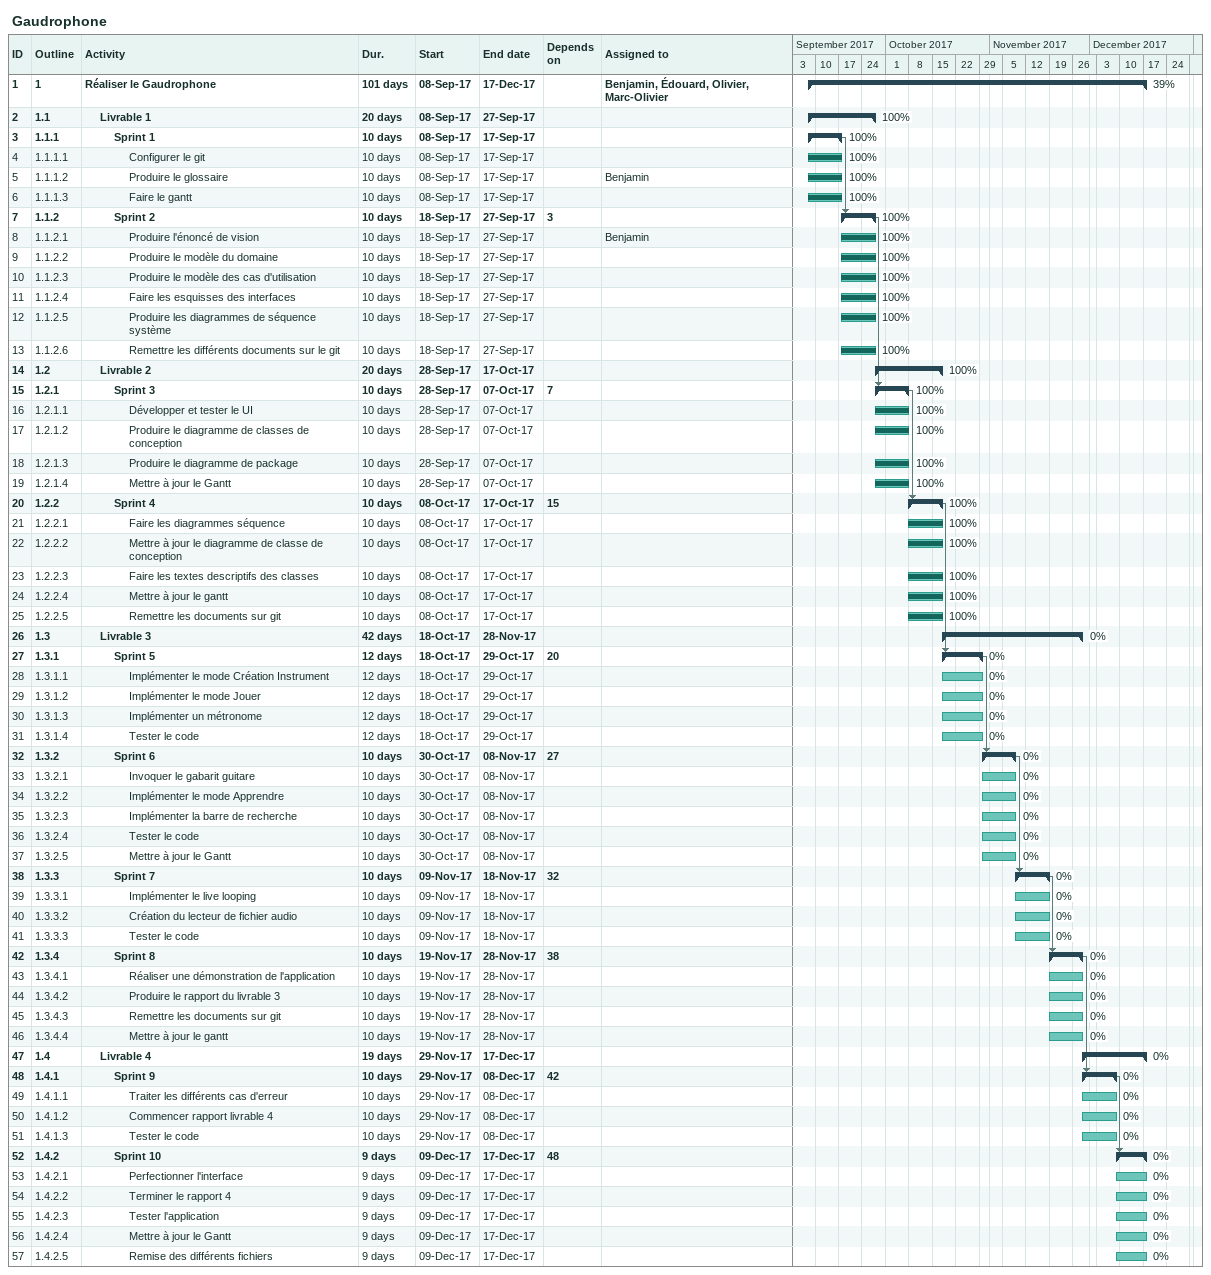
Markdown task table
Gaudrophone

| ID | WBS | Task | Duration | Start | Finish | Predecessors | Resources | % complete |
|---|---|---|---|---|---|---|---|---|
| 1 | 1 | **Réaliser le Gaudrophone** | 101d | 2017-09-08 | 2017-12-17 |  | Benjamin, Édouard, Olivier, Marc-Olivier | 39 |
| 2 | 1.1 | **Livrable 1** | 20d | 2017-09-08 | 2017-09-27 |  |  | 100 |
| 3 | 1.1.1 | **Sprint 1** | 10d | 2017-09-08 | 2017-09-17 |  |  | 100 |
| 4 | 1.1.1.1 | Configurer le git | 10d | 2017-09-08 | 2017-09-17 |  |  | 100 |
| 5 | 1.1.1.2 | Produire le glossaire | 10d | 2017-09-08 | 2017-09-17 |  | Benjamin | 100 |
| 6 | 1.1.1.3 | Faire le gantt | 10d | 2017-09-08 | 2017-09-17 |  |  | 100 |
| 7 | 1.1.2 | **Sprint 2** | 10d | 2017-09-18 | 2017-09-27 | 3 |  | 100 |
| 8 | 1.1.2.1 | Produire l'énoncé de vision | 10d | 2017-09-18 | 2017-09-27 |  | Benjamin | 100 |
| 9 | 1.1.2.2 | Produire le modèle du domaine | 10d | 2017-09-18 | 2017-09-27 |  |  | 100 |
| 10 | 1.1.2.3 | Produire le modèle des cas d'utilisation | 10d | 2017-09-18 | 2017-09-27 |  |  | 100 |
| 11 | 1.1.2.4 | Faire les esquisses des interfaces | 10d | 2017-09-18 | 2017-09-27 |  |  | 100 |
| 12 | 1.1.2.5 | Produire les diagrammes de séquence système | 10d | 2017-09-18 | 2017-09-27 |  |  | 100 |
| 13 | 1.1.2.6 | Remettre les différents documents sur le git | 10d | 2017-09-18 | 2017-09-27 |  |  | 100 |
| 14 | 1.2 | **Livrable 2** | 20d | 2017-09-28 | 2017-10-17 |  |  | 100 |
| 15 | 1.2.1 | **Sprint 3** | 10d | 2017-09-28 | 2017-10-07 | 7 |  | 100 |
| 16 | 1.2.1.1 | Développer et tester le UI | 10d | 2017-09-28 | 2017-10-07 |  |  | 100 |
| 17 | 1.2.1.2 | Produire le diagramme de classes de conception | 10d | 2017-09-28 | 2017-10-07 |  |  | 100 |
| 18 | 1.2.1.3 | Produire le diagramme de package | 10d | 2017-09-28 | 2017-10-07 |  |  | 100 |
| 19 | 1.2.1.4 | Mettre à jour le Gantt | 10d | 2017-09-28 | 2017-10-07 |  |  | 100 |
| 20 | 1.2.2 | **Sprint 4** | 10d | 2017-10-08 | 2017-10-17 | 15 |  | 100 |
| 21 | 1.2.2.1 | Faire les diagrammes séquence | 10d | 2017-10-08 | 2017-10-17 |  |  | 100 |
| 22 | 1.2.2.2 | Mettre à jour le diagramme de classe de conception | 10d | 2017-10-08 | 2017-10-17 |  |  | 100 |
| 23 | 1.2.2.3 | Faire les textes descriptifs des classes | 10d | 2017-10-08 | 2017-10-17 |  |  | 100 |
| 24 | 1.2.2.4 | Mettre à jour le gantt | 10d | 2017-10-08 | 2017-10-17 |  |  | 100 |
| 25 | 1.2.2.5 | Remettre les documents sur git | 10d | 2017-10-08 | 2017-10-17 |  |  | 100 |
| 26 | 1.3 | **Livrable 3** | 42d | 2017-10-18 | 2017-11-28 |  |  | 0 |
| 27 | 1.3.1 | **Sprint 5** | 12d | 2017-10-18 | 2017-10-29 | 20 |  | 0 |
| 28 | 1.3.1.1 | Implémenter le mode Création Instrument | 12d | 2017-10-18 | 2017-10-29 |  |  | 0 |
| 29 | 1.3.1.2 | Implémenter le mode Jouer | 12d | 2017-10-18 | 2017-10-29 |  |  | 0 |
| 30 | 1.3.1.3 | Implémenter un métronome | 12d | 2017-10-18 | 2017-10-29 |  |  | 0 |
| 31 | 1.3.1.4 | Tester le code | 12d | 2017-10-18 | 2017-10-29 |  |  | 0 |
| 32 | 1.3.2 | **Sprint 6** | 10d | 2017-10-30 | 2017-11-08 | 27 |  | 0 |
| 33 | 1.3.2.1 | Invoquer le gabarit guitare | 10d | 2017-10-30 | 2017-11-08 |  |  | 0 |
| 34 | 1.3.2.2 | Implémenter le mode Apprendre | 10d | 2017-10-30 | 2017-11-08 |  |  | 0 |
| 35 | 1.3.2.3 | Implémenter la barre de recherche | 10d | 2017-10-30 | 2017-11-08 |  |  | 0 |
| 36 | 1.3.2.4 | Tester le code | 10d | 2017-10-30 | 2017-11-08 |  |  | 0 |
| 37 | 1.3.2.5 | Mettre à jour le Gantt | 10d | 2017-10-30 | 2017-11-08 |  |  | 0 |
| 38 | 1.3.3 | **Sprint 7** | 10d | 2017-11-09 | 2017-11-18 | 32 |  | 0 |
| 39 | 1.3.3.1 | Implémenter le live looping | 10d | 2017-11-09 | 2017-11-18 |  |  | 0 |
| 40 | 1.3.3.2 | Création du lecteur de fichier audio | 10d | 2017-11-09 | 2017-11-18 |  |  | 0 |
| 41 | 1.3.3.3 | Tester le code | 10d | 2017-11-09 | 2017-11-18 |  |  | 0 |
| 42 | 1.3.4 | **Sprint 8** | 10d | 2017-11-19 | 2017-11-28 | 38 |  | 0 |
| 43 | 1.3.4.1 | Réaliser une démonstration de l'application | 10d | 2017-11-19 | 2017-11-28 |  |  | 0 |
| 44 | 1.3.4.2 | Produire le rapport du livrable 3 | 10d | 2017-11-19 | 2017-11-28 |  |  | 0 |
| 45 | 1.3.4.3 | Remettre les documents sur git | 10d | 2017-11-19 | 2017-11-28 |  |  | 0 |
| 46 | 1.3.4.4 | Mettre à jour le gantt | 10d | 2017-11-19 | 2017-11-28 |  |  | 0 |
| 47 | 1.4 | **Livrable 4** | 19d | 2017-11-29 | 2017-12-17 |  |  | 0 |
| 48 | 1.4.1 | **Sprint 9** | 10d | 2017-11-29 | 2017-12-08 | 42 |  | 0 |
| 49 | 1.4.1.1 | Traiter les différents cas d'erreur | 10d | 2017-11-29 | 2017-12-08 |  |  | 0 |
| 50 | 1.4.1.2 | Commencer rapport livrable 4 | 10d | 2017-11-29 | 2017-12-08 |  |  | 0 |
| 51 | 1.4.1.3 | Tester le code | 10d | 2017-11-29 | 2017-12-08 |  |  | 0 |
| 52 | 1.4.2 | **Sprint 10** | 9d | 2017-12-09 | 2017-12-17 | 48 |  | 0 |
| 53 | 1.4.2.1 | Perfectionner l'interface | 9d | 2017-12-09 | 2017-12-17 |  |  | 0 |
| 54 | 1.4.2.2 | Terminer le rapport 4 | 9d | 2017-12-09 | 2017-12-17 |  |  | 0 |
| 55 | 1.4.2.3 | Tester l'application | 9d | 2017-12-09 | 2017-12-17 |  |  | 0 |
| 56 | 1.4.2.4 | Mettre à jour le Gantt | 9d | 2017-12-09 | 2017-12-17 |  |  | 0 |
| 57 | 1.4.2.5 | Remise des différents fichiers | 9d | 2017-12-09 | 2017-12-17 |  |  | 0 |
